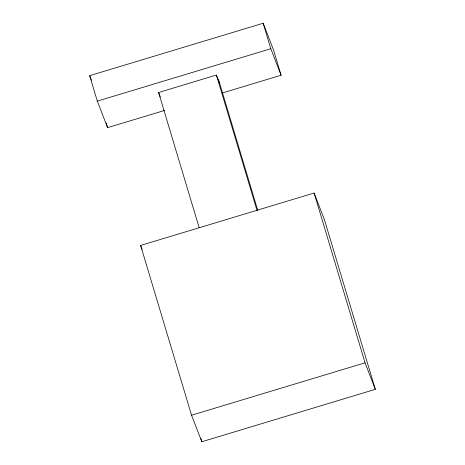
<?xml version="1.0" encoding="UTF-8"?>
<svg xmlns="http://www.w3.org/2000/svg" width="465" height="465" viewBox="0 0 465 465"><rect width="100%" height="100%" fill="white"/><g stroke="black" fill="none" stroke-linecap="round" stroke-linejoin="round"><path stroke-width="0.7" d="M164.494 110.461L107.584 127.654L97.319 101.132L89.675 75.667L263.178 23.25L273.449 49.772L281.093 75.237L222.101 93.058M97.319 101.132L270.822 48.715L281.093 75.237M199.189 227.792L158.6 92.5L216.388 75.039L219.806 83.874M140.616 245.444L314.119 193.033L324.384 219.556L375.325 389.333L201.822 441.75L191.551 415.228L140.616 245.444L142.156 249.426M191.551 415.228L365.054 362.81L375.325 389.333M158.6 92.5L160.309 96.912M89.675 75.667L91.471 80.306M263.178 23.25L270.822 48.715M314.119 193.033L365.054 362.81M218.567 79.742L257.691 210.151M216.388 75.039L256.976 210.337M106.142 122.836L107.584 127.654M200.775 438.268L201.822 441.75"/></g></svg>
